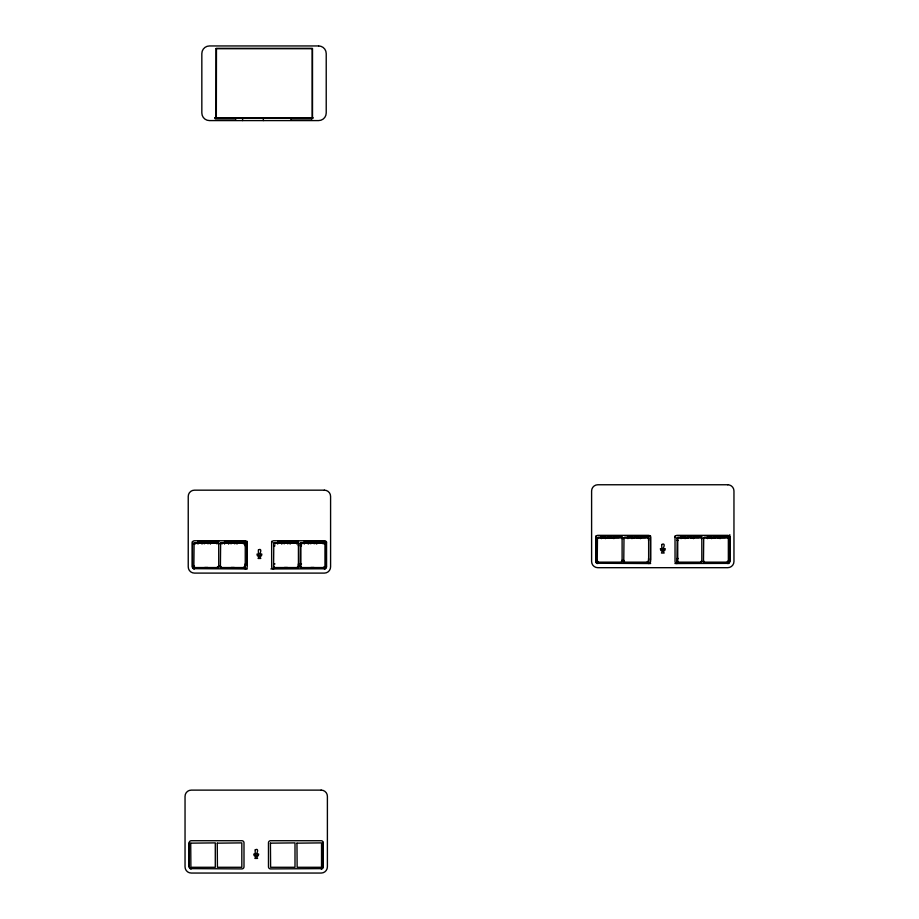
<?xml version="1.0" encoding="UTF-8"?>
<svg xmlns="http://www.w3.org/2000/svg" width="919" height="919" viewBox="0 0 919 919"><rect width="100%" height="100%" fill="white"/><g stroke="black" fill="none" stroke-linecap="round" stroke-linejoin="round"><path stroke-width="1.38" d="M189.188 842.792L189.188 866.835L190.222 868.627L241.915 868.903A2.068 2.068 0 0 0 243.994 866.824L243.994 842.792A2.068 2.068 0 0 0 241.915 840.724L191.255 840.713A2.068 2.068 0 0 0 189.188 842.792L189.188 866.835A2.068 2.068 0 0 0 191.255 868.903M235.689 119.481L235.689 118.091M247.177 565.495L247.177 541.302M290.978 119.481L290.978 118.091M311.702 119.481L311.702 118.091M270.875 568.941L325.165 568.792L326.44 566.874L326.429 542.428M650.549 560.085L650.549 535.892M729.812 537.018L729.812 561.463L728.537 563.381L674.925 563.542M321.202 868.903L321.168 868.903A2.068 2.068 0 0 0 323.27 866.824L323.27 842.792A2.068 2.068 0 0 0 321.202 840.724L270.542 840.713A2.068 2.068 0 0 0 268.474 842.792L268.474 866.835A2.068 2.068 0 0 0 270.542 868.903L322.201 868.627L323.247 866.835L323.235 842.39M218.722 566.736L217.895 567.563M245.258 566.736L244.431 567.563M298.434 566.736L297.607 567.563M324.97 566.736L324.143 567.563M622.106 561.325L621.267 562.152M648.642 561.325L647.803 562.152M701.817 561.325L700.99 562.152M728.353 561.325L727.526 562.152M216.85 543.887L217.849 543.278L194.644 543.278L195.644 543.887M243.374 543.887L244.385 543.278L221.18 543.278L222.18 543.887M296.561 543.887L297.561 543.278L274.356 543.278L275.355 543.887M323.097 543.887L324.097 543.278L300.892 543.278L300.892 566.483M324.396 568.941L324.373 568.953A2.068 2.068 0 0 0 326.44 566.874L326.475 566.874M727.779 563.531L727.745 563.542A2.068 2.068 0 0 0 729.812 561.463L729.812 534.686M312.092 117.816L311.426 118.919L291.254 118.919L291.254 117.816M216.321 48.581L312.23 48.581L312.23 117.954M215.241 117.816L216.459 117.816M241.226 117.816L235.413 117.816L235.413 118.919L215.241 118.919M214.966 117.816L312.942 117.816M214.966 118.091L312.977 118.091M693.558 538.66L693.558 537.385L700.462 537.385A1.275 1.275 0 0 1 701.737 538.66M600.245 537.546L605.334 537.546M613.903 537.546L619.004 537.546M626.781 537.546L631.87 537.385M640.44 537.546L645.54 537.546M679.957 537.546L685.046 537.546M698.716 537.546L693.615 537.385M706.493 537.546L711.582 537.546M720.151 537.546L725.252 537.546M598.016 537.868L621.221 537.868M624.552 537.868L647.757 537.868M700.933 537.868L677.728 537.868L677.728 561.072M704.264 537.868L727.469 537.868M606.264 537.971L614.064 537.971M633.03 538.029L634.569 538.029M636.695 537.971L640.6 537.971M686.206 538.029L687.745 538.029M690.927 538.029L693.776 537.971M712.512 537.971L715.108 537.971M717.463 538.029L720.312 537.971M676.935 540.406L678.371 540.406M196.873 542.957L201.962 542.957M210.531 542.957L215.62 542.957M223.409 542.957L228.498 542.796M237.068 542.957L242.156 542.957M276.585 542.957L281.673 542.957M295.332 542.957L290.243 542.796L290.174 544.071M303.121 542.957L308.21 542.957M316.779 542.957L321.868 542.957M203.122 543.439L204.661 543.439M207.832 543.439L209.371 543.439M229.658 543.439L231.186 543.439M234.368 543.439L235.907 543.439M282.834 543.439L284.373 543.439M287.544 543.439L289.083 543.439M309.37 543.439L310.909 543.439M314.08 543.439L315.619 543.439M273.563 545.817L274.988 545.817M300.099 545.817L301.524 545.817M676.935 558.534L678.371 558.534M595.753 536.087L595.753 561.463L596.799 563.255L650.652 563.542M273.563 563.933L274.988 563.933M300.099 563.933L301.524 563.933M204.661 567.517L207.832 567.517M231.186 567.517L234.368 567.517M284.373 567.517L287.544 567.517M310.909 567.517L314.08 567.517M192.381 541.498L192.381 566.874L193.415 568.666L247.28 568.953M704.299 562.152L703.472 561.325M677.762 562.152L676.935 561.325M624.587 562.152L623.76 561.325M598.051 562.152L597.224 561.325M300.927 567.563L300.099 566.736M274.39 567.563L273.563 566.736M221.215 567.563L220.388 566.736M194.679 567.563L193.852 566.736M300.892 543.278L301.892 543.887M728.353 538.109L727.526 537.282L703.713 537.523L703.472 562.152L728.353 562.152L728.353 535.892L707.619 535.892L707.619 538.66M701.817 538.109L700.99 537.282L677.177 537.523L676.935 562.152L701.817 562.152L701.817 535.892L681.082 535.892L681.082 538.66M648.642 538.109L647.803 537.282L624.001 537.523L623.76 562.152L648.642 562.152L648.642 535.892L627.907 535.892L627.907 538.66M622.106 538.109L621.267 537.282L597.465 537.523L597.224 562.152L622.106 562.152L622.106 535.892L601.371 535.892L601.371 538.66M324.97 543.52L324.143 542.692L300.341 542.934L300.099 567.563L324.97 567.563L324.97 541.302L304.246 541.302L304.246 544.071M298.434 543.52L297.607 542.692L273.805 542.934L273.563 567.563L298.434 567.563L298.434 541.302L277.71 541.302L277.71 544.071M245.258 543.52L244.431 542.692L220.629 542.934L220.388 567.563L245.258 567.563L245.258 541.302L224.535 541.302L224.535 544.071M218.722 543.52L217.895 542.692L194.093 542.934L193.852 567.563L218.722 567.563L218.722 541.302L197.999 541.302L197.999 544.071M720.094 538.66L720.151 537.385L726.998 537.385A1.275 1.275 0 0 1 728.101 538.029M717.463 538.316L717.463 536.822L714.281 536.822L714.281 538.316M711.651 538.66L711.651 537.385L704.747 537.385A1.275 1.275 0 0 0 703.644 538.029M690.927 538.316L690.927 536.822L687.745 536.822L687.745 538.316M685.114 538.66L685.046 537.385L678.211 537.385A1.275 1.275 0 0 0 676.935 538.66M675.028 535.892L675.04 561.463A2.068 2.068 0 0 0 677.119 563.542M648.55 540.406L648.55 538.66A1.275 1.275 0 0 0 647.286 537.385L640.382 537.385L640.382 538.66M648.55 558.534L648.55 560.28A1.275 1.275 0 0 1 647.286 561.543M637.752 538.316L637.752 536.822L634.569 536.822L634.569 538.316M631.939 538.66L631.939 537.385L625.035 537.385A1.275 1.275 0 0 0 623.76 538.66M613.846 538.66L613.846 537.385L620.75 537.385A1.275 1.275 0 0 1 622.014 538.66M611.215 538.316L611.215 536.822L608.033 536.822L608.033 538.316M605.403 538.66L605.403 537.385L598.499 537.385A1.275 1.275 0 0 0 597.224 538.66M326.44 541.498L326.44 566.874M316.779 542.796L316.71 544.071M314.08 543.726L314.08 542.233L310.909 542.233L310.909 543.726M312.506 118.091L312.506 48.443L216.045 48.443L216.045 118.091M308.21 542.796L308.267 544.071M298.353 545.817L298.353 544.071A1.275 1.275 0 0 0 297.078 542.796M298.353 563.933L298.353 565.69A1.275 1.275 0 0 1 297.411 566.92M287.544 543.726L287.544 542.233L284.373 542.233L284.373 543.726M281.673 542.796L281.731 544.071M271.645 541.302L271.668 566.874A2.068 2.068 0 0 0 273.736 568.941M263.339 118.091L263.339 120.584M245.178 545.817L245.178 544.071A1.275 1.275 0 0 0 243.903 542.796M245.178 563.933L245.178 565.69A1.275 1.275 0 0 1 243.903 566.954M242.605 118.091L242.605 120.584M237.068 542.796L236.999 544.071M234.368 543.726L234.368 542.233L231.186 542.233L231.186 543.726M228.555 542.796L228.555 544.071M216.459 48.581L216.321 117.954M210.531 542.796L210.462 544.071M207.832 543.726L207.832 542.233L204.661 542.233L204.661 543.726M201.962 542.796L202.019 544.071M597.832 563.542A2.068 2.068 0 0 1 595.765 561.463L595.765 537.42A2.068 2.068 0 0 1 597.832 535.352L648.492 535.352A2.068 2.068 0 0 1 650.572 537.431L650.572 561.463A2.068 2.068 0 0 1 648.492 563.531M729.847 537.431A2.068 2.068 0 0 0 727.779 535.352L677.119 535.352A2.068 2.068 0 0 0 675.04 537.42M727.894 561.176A1.275 1.275 0 0 1 727.32 561.509M704.413 561.509A1.275 1.275 0 0 1 703.851 561.176M701.358 561.176A1.275 1.275 0 0 1 700.795 561.509M677.877 561.509A1.275 1.275 0 0 1 676.935 560.28M624.392 561.383A1.275 1.275 0 0 1 623.76 560.28M622.014 560.28A1.275 1.275 0 0 1 621.646 561.176M597.855 561.383A1.275 1.275 0 0 1 597.224 560.28M323.614 542.796A1.275 1.275 0 0 1 324.889 544.071M324.522 566.586A1.275 1.275 0 0 1 323.947 566.92M301.041 566.92A1.275 1.275 0 0 1 300.099 565.69M300.099 544.071A1.275 1.275 0 0 1 301.363 542.796M274.195 566.793A1.275 1.275 0 0 1 273.563 565.69M273.563 544.071A1.275 1.275 0 0 1 274.827 542.796M221.019 566.793A1.275 1.275 0 0 1 220.388 565.69M220.388 544.071A1.275 1.275 0 0 1 221.651 542.796M217.366 542.796A1.275 1.275 0 0 1 218.642 544.071M218.642 565.69A1.275 1.275 0 0 1 217.366 566.954M194.483 566.793A1.275 1.275 0 0 1 193.852 565.69M193.852 544.071A1.275 1.275 0 0 1 195.115 542.796M194.46 568.941A2.068 2.068 0 0 1 192.381 566.874L192.381 542.83A2.068 2.068 0 0 1 194.46 540.763L245.12 540.763A2.068 2.068 0 0 1 247.188 542.842L247.188 566.874A2.068 2.068 0 0 1 245.12 568.941M326.475 542.842A2.068 2.068 0 0 0 324.396 540.763L273.736 540.763A2.068 2.068 0 0 0 271.668 542.83M260.789 554.111L260.088 555.627A1.287 1.287 0 0 1 258.767 555.627L258.067 554.111L256.987 554.111L257.354 555.685L258.894 556.845L258.067 558.453L260.789 558.453L259.962 556.845L261.501 555.685L261.869 554.111L260.789 554.111M257.584 854.061L256.883 855.578A1.287 1.287 0 0 1 255.574 855.578L254.873 854.061L253.793 854.061L254.161 855.635L255.689 856.795L254.873 858.415L257.584 858.415L256.769 856.795L258.296 855.635L258.664 854.061L257.584 854.061M664.161 548.7L663.461 550.217A1.287 1.287 0 0 1 662.151 550.217L661.45 548.7L660.37 548.7L660.738 550.274L662.266 551.434L661.45 553.043L664.161 553.043L663.346 551.434L664.874 550.274L665.241 548.7L664.161 548.7M258.434 549.93C257.63 560.877 264.075 546.679 258.434 549.93M255.241 849.88C254.425 860.839 260.881 846.629 255.241 849.88M661.806 544.519C661.002 555.467 667.458 541.268 661.806 544.519M190.715 843.16L190.888 867.283L215.287 867.283L215.287 842.884L190.715 843.16M217.252 843.16L217.424 867.283L241.823 867.283L241.823 842.884L217.252 843.16M270.427 843.16L270.611 867.283L294.999 867.283L294.999 842.884L270.427 843.16M296.963 843.16L297.136 867.283L321.535 867.283L321.535 842.884L296.963 843.16M318.617 45.95L209.429 45.95A7.605 7.605 0 0 0 201.835 53.555L201.835 112.98A7.605 7.605 0 0 0 209.429 120.584L318.617 120.584A7.605 7.605 0 0 0 326.222 112.98L326.222 53.555A7.605 7.605 0 0 0 318.617 45.95M727.745 484.761L597.832 484.761A6.215 6.215 0 0 0 591.606 490.976L591.606 561.463A6.215 6.215 0 0 0 597.832 567.689L727.745 567.689A6.215 6.215 0 0 0 733.959 561.463L733.959 490.976A6.215 6.215 0 0 0 727.745 484.761M324.373 490.172L194.449 490.172A6.215 6.215 0 0 0 188.234 496.386L188.234 566.874A6.215 6.215 0 0 0 194.449 573.1L324.373 573.1A6.215 6.215 0 0 0 330.587 566.874L330.587 496.386A6.215 6.215 0 0 0 324.373 490.172M321.168 790.122L191.255 790.122A6.215 6.215 0 0 0 185.041 796.348L185.041 866.835A6.215 6.215 0 0 0 191.255 873.05L321.168 873.05A6.215 6.215 0 0 0 327.394 866.835L327.394 796.348A6.215 6.215 0 0 0 321.168 790.122"/></g></svg>
